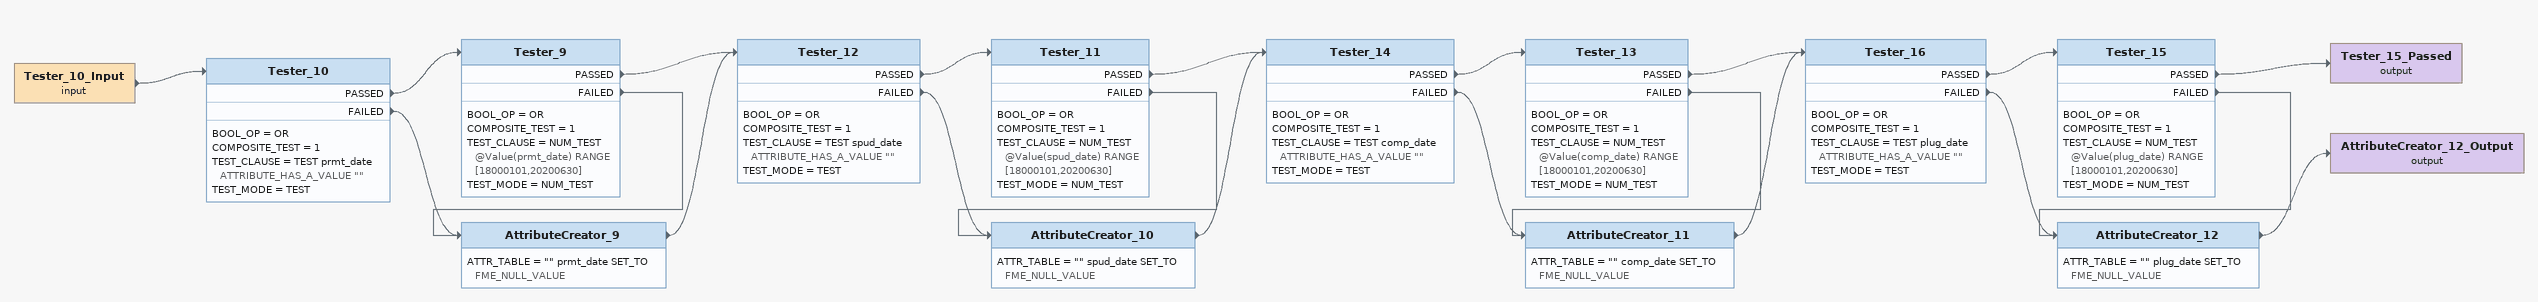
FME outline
Tester_10_Input (input)
    -> Tester_10
Tester_10
    BOOL_OP = OR
    COMPOSITE_TEST = 1
    TEST_CLAUSE = TEST prmt_date ATTRIBUTE_HAS_A_VALUE ""
    TEST_MODE = TEST
    PASSED -> Tester_9
    FAILED -> AttributeCreator_9
Tester_9
    BOOL_OP = OR
    COMPOSITE_TEST = 1
    TEST_CLAUSE = NUM_TEST @Value(prmt_date) RANGE [18000101,20200630]
    TEST_MODE = NUM_TEST
    PASSED -> Tester_12
    FAILED -> AttributeCreator_9
AttributeCreator_9
    ATTR_TABLE = "" prmt_date SET_TO FME_NULL_VALUE
    -> Tester_12
Tester_12
    BOOL_OP = OR
    COMPOSITE_TEST = 1
    TEST_CLAUSE = TEST spud_date ATTRIBUTE_HAS_A_VALUE ""
    TEST_MODE = TEST
    PASSED -> Tester_11
    FAILED -> AttributeCreator_10
Tester_11
    BOOL_OP = OR
    COMPOSITE_TEST = 1
    TEST_CLAUSE = NUM_TEST @Value(spud_date) RANGE [18000101,20200630]
    TEST_MODE = NUM_TEST
    PASSED -> Tester_14
    FAILED -> AttributeCreator_10
AttributeCreator_10
    ATTR_TABLE = "" spud_date SET_TO FME_NULL_VALUE
    -> Tester_14
Tester_14
    BOOL_OP = OR
    COMPOSITE_TEST = 1
    TEST_CLAUSE = TEST comp_date ATTRIBUTE_HAS_A_VALUE ""
    TEST_MODE = TEST
    PASSED -> Tester_13
    FAILED -> AttributeCreator_11
Tester_13
    BOOL_OP = OR
    COMPOSITE_TEST = 1
    TEST_CLAUSE = NUM_TEST @Value(comp_date) RANGE [18000101,20200630]
    TEST_MODE = NUM_TEST
    PASSED -> Tester_16
    FAILED -> AttributeCreator_11
AttributeCreator_11
    ATTR_TABLE = "" comp_date SET_TO FME_NULL_VALUE
    -> Tester_16
Tester_16
    BOOL_OP = OR
    COMPOSITE_TEST = 1
    TEST_CLAUSE = TEST plug_date ATTRIBUTE_HAS_A_VALUE ""
    TEST_MODE = TEST
    PASSED -> Tester_15
    FAILED -> AttributeCreator_12
Tester_15
    BOOL_OP = OR
    COMPOSITE_TEST = 1
    TEST_CLAUSE = NUM_TEST @Value(plug_date) RANGE [18000101,20200630]
    TEST_MODE = NUM_TEST
    PASSED -> Tester_15_Passed (output)
    FAILED -> AttributeCreator_12
Tester_15_Passed (output)
AttributeCreator_12
    ATTR_TABLE = "" plug_date SET_TO FME_NULL_VALUE
    -> AttributeCreator_12_Output (output)
AttributeCreator_12_Output (output)
